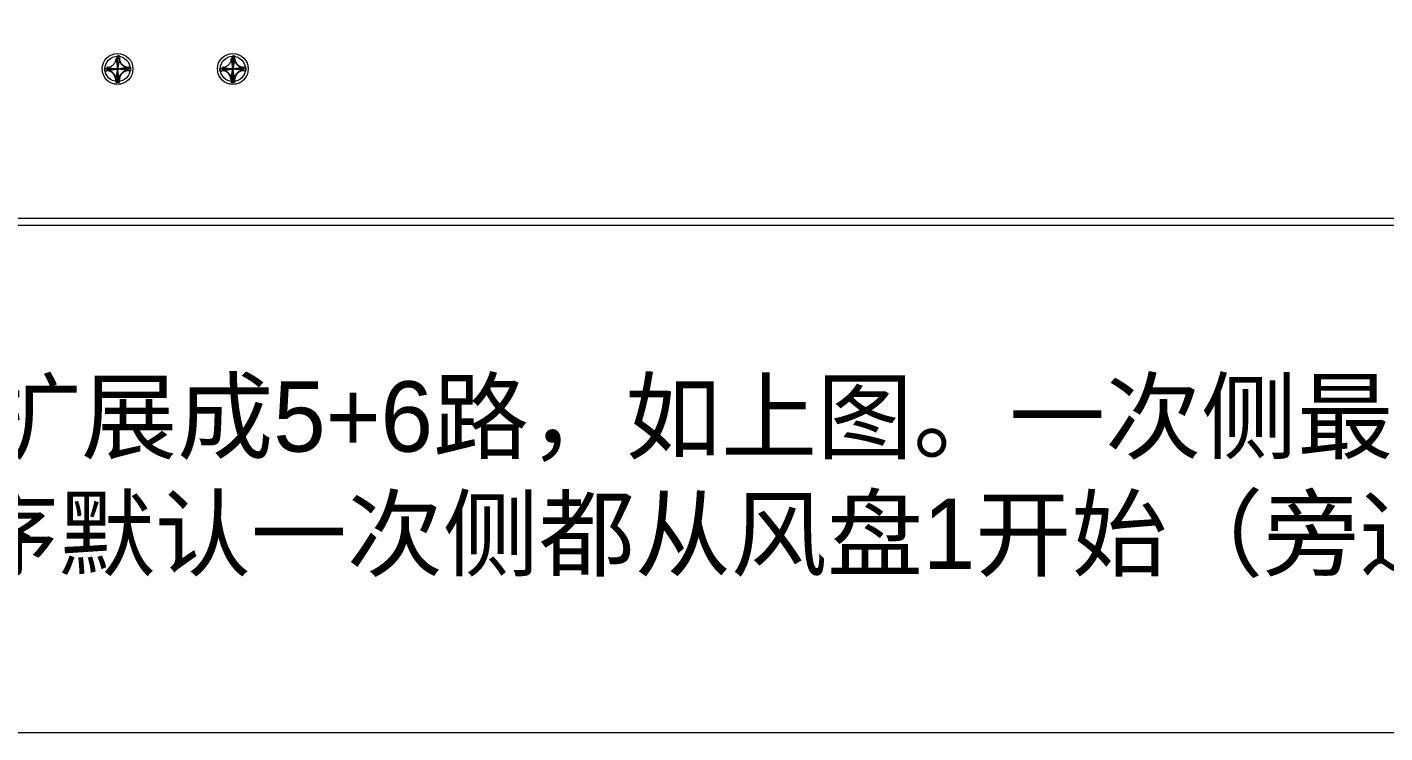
# Model space of a CAD drawing. Header units: millimetres. Extents: x 206 to 1899, y -454 to 296.
# Drawn here: x 601.89 to 621.18, y -404.14 to -394.11 of the extents above; entities that cross this region are included whole.
import ezdxf

# ---------------------------------------------------------------- set-up
doc = ezdxf.new("R2010")
doc.units = ezdxf.units.MM
doc.layers.add('文字层', color=3, linetype='Continuous', lineweight=15)
doc.layers.add('细实线', color=7, linetype='Continuous', lineweight=15)
doc.styles.add('微软雅黑M', font='思源黑体M_1.ttf', dxfattribs={"height": 1})

msp = doc.modelspace()

# ---------------------------------------------------------------- linework, layer by layer
at = {"layer": '细实线', "linetype": 'Continuous', "lineweight": 9}
for p, q in [((603.157, -394.573), (603.176, -394.69)), ((603.158, -394.556), (603.176, -394.687)), ((603.179, -394.893), (603.179, -394.518)), ((603.179, -394.687), (603.179, -394.554)), ((603.2, -394.556), (603.181, -394.687)), ((603.201, -394.573), (603.181, -394.69)), ((603.204, -394.549), (603.204, -394.52)), ((604.795, -394.573), (604.814, -394.69)), ((604.796, -394.556), (604.814, -394.687)), ((604.816, -394.893), (604.816, -394.518)), ((604.816, -394.687), (604.816, -394.554)), ((604.837, -394.556), (604.819, -394.687)), ((604.838, -394.573), (604.819, -394.69)), ((604.842, -394.549), (604.842, -394.52)), ((603.366, -394.706), (602.991, -394.706)), ((602.993, -394.731), (603.022, -394.731)), ((603.027, -394.706), (603.16, -394.706)), ((603.029, -394.685), (603.16, -394.703)), ((603.029, -394.726), (603.16, -394.708)), ((603.046, -394.684), (603.163, -394.703)), ((603.046, -394.728), (603.163, -394.708)), ((603.157, -394.839), (603.176, -394.722)), ((603.158, -394.856), (603.176, -394.724)), ((603.16, -394.703), (603.163, -394.703)), ((603.16, -394.708), (603.163, -394.708)), ((603.16, -394.708), (603.163, -394.708)), ((603.176, -394.69), (603.176, -394.687)), ((603.176, -394.722), (603.176, -394.724)), ((603.176, -394.724), (603.176, -394.722)), ((603.179, -394.725), (603.179, -394.858)), ((603.181, -394.687), (603.181, -394.69)), ((603.181, -394.69), (603.181, -394.687)), ((603.181, -394.722), (603.181, -394.724)), ((603.181, -394.722), (603.181, -394.724)), ((603.201, -394.839), (603.181, -394.722)), ((603.2, -394.856), (603.181, -394.724)), ((603.312, -394.684), (603.195, -394.703)), ((603.198, -394.703), (603.195, -394.703)), ((603.198, -394.703), (603.195, -394.703)), ((603.312, -394.728), (603.195, -394.708)), ((603.198, -394.708), (603.195, -394.708)), ((603.198, -394.708), (603.195, -394.708)), ((603.329, -394.685), (603.198, -394.703)), ((603.198, -394.706), (603.331, -394.706)), ((603.329, -394.726), (603.198, -394.708)), ((603.365, -394.68), (603.336, -394.68)), ((603.365, -394.731), (603.336, -394.731)), ((605.004, -394.706), (604.629, -394.706)), ((604.631, -394.731), (604.66, -394.731)), ((604.665, -394.706), (604.798, -394.706)), ((604.666, -394.685), (604.798, -394.703)), ((604.666, -394.726), (604.798, -394.708)), ((604.683, -394.684), (604.801, -394.703)), ((604.683, -394.728), (604.801, -394.708)), ((604.795, -394.839), (604.814, -394.722)), ((604.796, -394.856), (604.814, -394.724)), ((604.798, -394.703), (604.801, -394.703)), ((604.798, -394.708), (604.801, -394.708)), ((604.798, -394.708), (604.801, -394.708)), ((604.814, -394.69), (604.814, -394.687)), ((604.814, -394.722), (604.814, -394.724)), ((604.814, -394.724), (604.814, -394.722)), ((604.816, -394.725), (604.816, -394.858)), ((604.819, -394.687), (604.819, -394.69)), ((604.819, -394.69), (604.819, -394.687)), ((604.819, -394.722), (604.819, -394.724)), ((604.819, -394.722), (604.819, -394.724)), ((604.838, -394.839), (604.819, -394.722)), ((604.837, -394.856), (604.819, -394.724)), ((604.95, -394.684), (604.832, -394.703)), ((604.835, -394.703), (604.832, -394.703)), ((604.835, -394.703), (604.832, -394.703)), ((604.95, -394.728), (604.832, -394.708)), ((604.835, -394.708), (604.832, -394.708)), ((604.835, -394.708), (604.832, -394.708)), ((604.967, -394.685), (604.835, -394.703)), ((604.835, -394.706), (604.968, -394.706)), ((604.967, -394.726), (604.835, -394.708)), ((605.002, -394.68), (604.973, -394.68)), ((605.002, -394.731), (604.973, -394.731)), ((603.153, -394.863), (603.153, -394.892)), ((603.204, -394.863), (603.204, -394.892)), ((604.791, -394.863), (604.791, -394.892)), ((604.842, -394.863), (604.842, -394.892)), ((593.648, -396.825), (668.798, -396.825)), ((593.748, -396.925), (669.323, -396.925))]:
    msp.add_line(p, q, dxfattribs=at)
at = {"layer": '细实线', "linetype": 'ByBlock', "lineweight": 9}
msp.add_lwpolyline([(589.504, -367.583), (673.56, -367.583), (673.56, -404.143), (589.504, -404.143)], close=True, dxfattribs=at)
at = {"layer": '细实线', "linetype": 'Continuous', "lineweight": 9}
for centre, radius in [((603.179, -394.706), 0.219), ((603.179, -394.706), 0.179), ((604.816, -394.706), 0.219), ((604.816, -394.706), 0.179)]:
    msp.add_circle(centre, radius, dxfattribs=at)
for centre, radius, start, end in [((605.319, -394.695), 2.166, 176.3078, 176.7611), ((603.179, -394.706), 0.152, 82.1836, 97.8164), ((603.179, -394.706), 0.188, 82.1836, 90), ((601.05, -394.694), 2.154, 3.2377, 3.6934), ((603.336, -394.549), 0.131, 180, 270), ((606.957, -394.695), 2.166, 176.3078, 176.7611), ((604.816, -394.706), 0.152, 82.1836, 97.8164), ((604.816, -394.706), 0.188, 82.1836, 90), ((602.687, -394.694), 2.154, 3.2377, 3.6934), ((604.973, -394.549), 0.131, 180, 270), ((603.179, -394.706), 0.188, 180, 187.8164), ((603.022, -394.863), 0.131, 0, 90), ((603.179, -394.706), 0.152, 172.1836, 187.8164), ((603.168, -396.846), 2.166, 93.2389, 93.6922), ((603.168, -392.565), 2.166, 266.3078, 266.7611), ((603.179, -394.706), 0.0188, 172.1881, 179.9955), ((603.179, -394.706), 0.0188, 180.0045, 187.8119), ((603.179, -394.706), 0.0187, 180, 187.8164), ((603.163, -394.69), 0.0131, 270, 0), ((603.163, -394.722), 0.0131, 0, 90), ((603.163, -394.722), 0.0131, 360, 90), ((603.179, -394.706), 0.0188, 82.1881, 97.8119), ((603.179, -394.706), 0.0188, 262.1881, 277.8119), ((603.179, -394.706), 0.0187, 262.1836, 277.8164), ((603.179, -394.706), 0.0187, 82.1836, 90), ((603.195, -394.69), 0.0131, 180, 270), ((603.195, -394.69), 0.0131, 180, 270), ((603.195, -394.722), 0.0131, 90, 180), ((603.195, -394.722), 0.0131, 90, 180), ((603.179, -394.706), 0.0188, 0.0045, 7.8119), ((603.179, -394.706), 0.0187, 352.1836, 7.8164), ((603.179, -394.706), 0.0188, 352.1881, 359.9955), ((603.336, -394.863), 0.131, 90, 180), ((603.19, -396.846), 2.166, 86.3078, 86.7611), ((603.19, -392.565), 2.166, 273.2389, 273.6922), ((603.179, -394.706), 0.152, 352.1836, 7.8164), ((603.179, -394.706), 0.188, 352.1836, 7.8164), ((604.816, -394.706), 0.188, 180, 187.8164), ((604.66, -394.863), 0.131, 0, 90), ((604.816, -394.706), 0.152, 172.1836, 187.8164), ((604.806, -396.846), 2.166, 93.2389, 93.6922), ((604.806, -392.565), 2.166, 266.3078, 266.7611), ((604.816, -394.706), 0.0188, 172.1881, 179.9955), ((604.816, -394.706), 0.0188, 180.0045, 187.8119), ((604.816, -394.706), 0.0187, 180, 187.8164), ((604.801, -394.69), 0.0131, 270, 0), ((604.801, -394.722), 0.0131, 0, 90), ((604.801, -394.722), 0.0131, 360, 90), ((604.816, -394.706), 0.0188, 82.1881, 97.8119), ((604.816, -394.706), 0.0188, 262.1881, 277.8119), ((604.816, -394.706), 0.0187, 262.1836, 277.8164), ((604.816, -394.706), 0.0187, 82.1836, 90), ((604.832, -394.69), 0.0131, 180, 270), ((604.832, -394.69), 0.0131, 180, 270), ((604.832, -394.722), 0.0131, 90, 180), ((604.832, -394.722), 0.0131, 90, 180), ((604.816, -394.706), 0.0188, 0.0045, 7.8119), ((604.816, -394.706), 0.0187, 352.1836, 7.8164), ((604.816, -394.706), 0.0188, 352.1881, 359.9955), ((604.973, -394.863), 0.131, 90, 180), ((604.827, -396.846), 2.166, 86.3078, 86.7611), ((604.827, -392.565), 2.166, 273.2389, 273.6922), ((604.816, -394.706), 0.152, 352.1836, 7.8164), ((604.816, -394.706), 0.188, 352.1836, 7.8164), ((603.179, -394.706), 0.188, 262.1836, 277.8164), ((605.308, -394.717), 2.154, 183.2377, 183.6934), ((603.179, -394.706), 0.152, 262.1836, 277.8164), ((601.038, -394.717), 2.166, 356.3078, 356.7611), ((604.816, -394.706), 0.188, 262.1836, 277.8164), ((606.946, -394.717), 2.154, 183.2377, 183.6934), ((604.816, -394.706), 0.152, 262.1836, 277.8164), ((602.676, -394.717), 2.166, 356.3078, 356.7611)]:
    msp.add_arc(centre, radius, start, end, dxfattribs=at)
for points, knots in [([(603.046, -394.684), (603.053, -394.684), (603.066, -394.681), (603.085, -394.672), (603.103, -394.66), (603.119, -394.646), (603.133, -394.63), (603.145, -394.612), (603.154, -394.593), (603.157, -394.58), (603.157, -394.573)], [0, 0, 0, 0, 0.122892, 0.24762, 0.373529, 0.500002, 0.626475, 0.752383, 0.87711, 1, 1, 1, 1]), ([(603.201, -394.573), (603.201, -394.58), (603.203, -394.59), (603.208, -394.603), (603.215, -394.615), (603.225, -394.63), (603.239, -394.646), (603.255, -394.66), (603.269, -394.67), (603.282, -394.676), (603.295, -394.682), (603.305, -394.684), (603.312, -394.684)], [0, 0, 0, 0, 0.122867, 0.185103, 0.247698, 0.373566, 0.499998, 0.62643, 0.752299, 0.814896, 0.87713, 1, 1, 1, 1]), ([(604.683, -394.684), (604.69, -394.684), (604.704, -394.681), (604.723, -394.672), (604.741, -394.66), (604.757, -394.646), (604.771, -394.63), (604.783, -394.612), (604.791, -394.593), (604.794, -394.58), (604.795, -394.573)], [0, 0, 0, 0, 0.122892, 0.24762, 0.373529, 0.500002, 0.626475, 0.752383, 0.87711, 1, 1, 1, 1]), ([(604.838, -394.573), (604.838, -394.58), (604.841, -394.59), (604.846, -394.603), (604.852, -394.615), (604.862, -394.63), (604.876, -394.646), (604.892, -394.66), (604.907, -394.67), (604.92, -394.676), (604.932, -394.682), (604.943, -394.684), (604.95, -394.684)], [0, 0, 0, 0, 0.122867, 0.185103, 0.247698, 0.373566, 0.499998, 0.62643, 0.752299, 0.814896, 0.87713, 1, 1, 1, 1]), ([(603.157, -394.839), (603.157, -394.832), (603.155, -394.822), (603.149, -394.809), (603.143, -394.796), (603.133, -394.782), (603.119, -394.766), (603.103, -394.752), (603.088, -394.742), (603.076, -394.735), (603.063, -394.73), (603.053, -394.728), (603.046, -394.728)], [0, 0, 0, 0, 0.122867, 0.185103, 0.247698, 0.373566, 0.499998, 0.62643, 0.752299, 0.814896, 0.87713, 1, 1, 1, 1]), ([(603.312, -394.728), (603.305, -394.728), (603.291, -394.731), (603.272, -394.74), (603.255, -394.752), (603.239, -394.766), (603.225, -394.782), (603.213, -394.799), (603.204, -394.818), (603.201, -394.832), (603.201, -394.839)], [0, 0, 0, 0, 0.122892, 0.24762, 0.373529, 0.500002, 0.626475, 0.752383, 0.87711, 1, 1, 1, 1]), ([(604.795, -394.839), (604.794, -394.832), (604.792, -394.822), (604.787, -394.809), (604.781, -394.796), (604.771, -394.782), (604.757, -394.766), (604.741, -394.752), (604.726, -394.742), (604.713, -394.735), (604.7, -394.73), (604.69, -394.728), (604.683, -394.728)], [0, 0, 0, 0, 0.122867, 0.185103, 0.247698, 0.373566, 0.499998, 0.62643, 0.752299, 0.814896, 0.87713, 1, 1, 1, 1]), ([(604.95, -394.728), (604.943, -394.728), (604.929, -394.731), (604.91, -394.74), (604.892, -394.752), (604.876, -394.766), (604.862, -394.782), (604.85, -394.799), (604.842, -394.818), (604.838, -394.832), (604.838, -394.839)], [0, 0, 0, 0, 0.122892, 0.24762, 0.373529, 0.500002, 0.626475, 0.752383, 0.87711, 1, 1, 1, 1])]:
    msp.add_open_spline(points, degree=3, knots=knots, dxfattribs=at)

# ---------------------------------------------------------------- texts
at = {"layer": '文字层', "color": 0, "lineweight": 9, "insert": (591.16, -399.146), "char_height": 1, "attachment_point": 1, "style": '微软雅黑M'}
msp.add_mtext_dynamic_manual_height_columns('{\\f思源黑体M|b0|i0|c134|p34;*1 AIO5最多可以扩展成5+6路，如上图。一次侧最少是3路（含旁通阀），二次侧最少是2路。\\P*2 执行器接线顺序默认一次侧都从风盘1开始（旁通阀固定接线路板CH12端），二次侧都从地暖/辐射1开始}', width=80.47567, gutter_width=17.5, heights=[0], dxfattribs=at)

doc.saveas('drawing.dxf')
